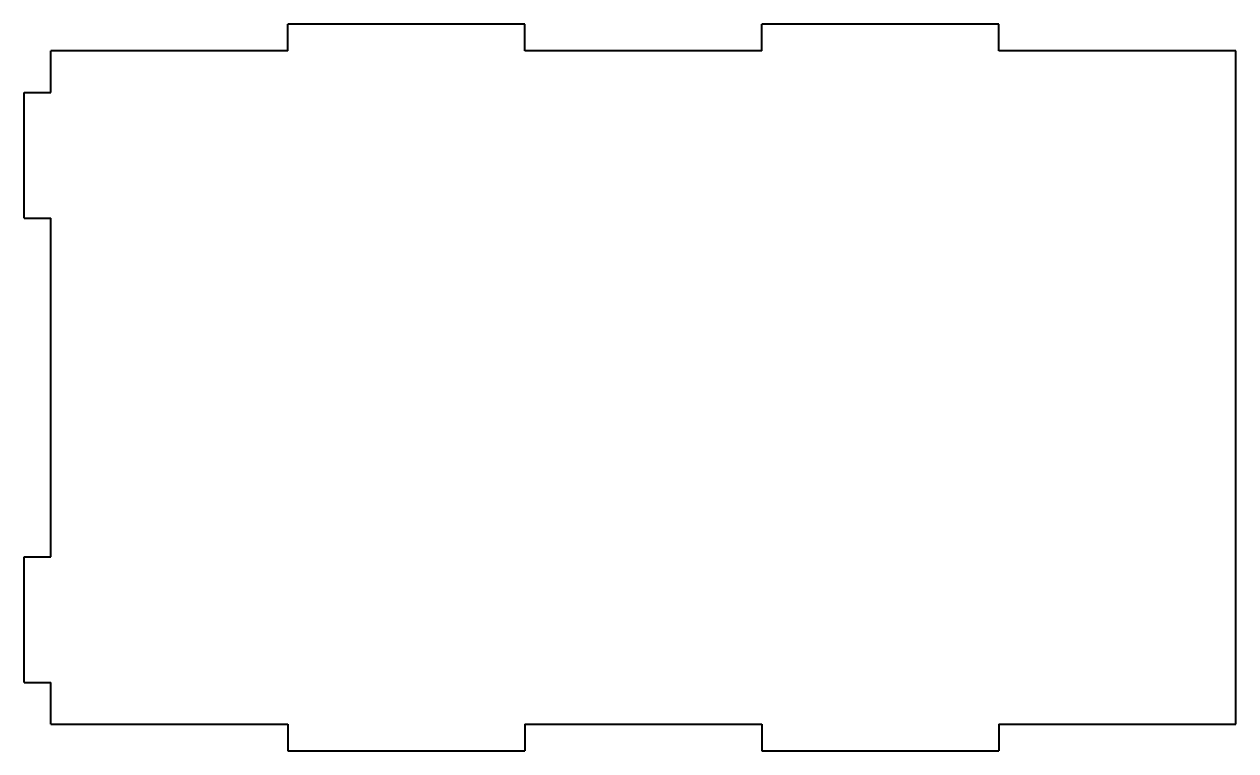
# Model space of a CAD drawing. Header units: inches. Extents: x -5.71 to 0, y -1.71 to 1.71.
import ezdxf

# ---------------------------------------------------------------- set-up
doc = ezdxf.new("R2010")
doc.units = ezdxf.units.IN
doc.header["$MEASUREMENT"] = 0
doc.layers.add('Visible', color=7, linetype='Continuous', lineweight=40)

msp = doc.modelspace()

# ---------------------------------------------------------------- linework, layer by layer
at = {"layer": 'Visible'}
for p, q in [((-3.3502, 1.7106, 0.0561), (-4.4669, 1.7106, 0.0561)), ((-4.4669, 1.5856, 0.0561), (-4.4669, 1.7106, 0.0561)), ((-3.3502, 1.5856, 0.0561), (-3.3502, 1.7106, 0.0561)), ((-1.1167, 1.7106, 0.0561), (-2.2335, 1.7106, 0.0561)), ((-2.2335, 1.5856, 0.0561), (-2.2335, 1.7106, 0.0561)), ((-1.1167, 1.5856, 0.0561), (-1.1167, 1.7106, 0.0561)), ((-4.4669, 1.5856, 0.0561), (-5.5837, 1.5856, 0.0561)), ((-5.5837, 1.3888, 0.0561), (-5.5837, 1.5856, 0.0561)), ((-2.2335, 1.5856, 0.0561), (-3.3502, 1.5856, 0.0561)), ((0, 1.5856, 0.0561), (-1.1167, 1.5856, 0.0561)), ((0, -1.5856, 0.0561), (0, 1.5856, 0.0561)), ((-5.7087, 1.3888, 0.0561), (-5.5837, 1.3888, 0.0561)), ((-5.7087, 0.7982, 0.0561), (-5.7087, 1.3888, 0.0561)), ((-5.7087, 0.7982, 0.0561), (-5.5837, 0.7982, 0.0561)), ((-5.5837, -0.7982, 0.0561), (-5.5837, 0.7982, 0.0561)), ((-5.7087, -0.7982, 0.0561), (-5.5837, -0.7982, 0.0561)), ((-5.7087, -1.3888, 0.0561), (-5.7087, -0.7982, 0.0561)), ((-5.7087, -1.3888, 0.0561), (-5.5837, -1.3888, 0.0561)), ((-5.5837, -1.5856, 0.0561), (-5.5837, -1.3888, 0.0561)), ((-5.5837, -1.5856, 0.0561), (-4.4669, -1.5856, 0.0561)), ((-4.4669, -1.5856, 0.0561), (-4.4669, -1.7106, 0.0561)), ((-3.3502, -1.5856, 0.0561), (-3.3502, -1.7106, 0.0561)), ((-3.3502, -1.5856, 0.0561), (-2.2335, -1.5856, 0.0561)), ((-2.2335, -1.5856, 0.0561), (-2.2335, -1.7106, 0.0561)), ((-1.1167, -1.5856, 0.0561), (-1.1167, -1.7106, 0.0561)), ((-1.1167, -1.5856, 0.0561), (0, -1.5856, 0.0561)), ((-4.4669, -1.7106, 0.0561), (-3.3502, -1.7106, 0.0561)), ((-2.2335, -1.7106, 0.0561), (-1.1167, -1.7106, 0.0561))]:
    msp.add_line(p, q, dxfattribs=at)

doc.saveas('drawing.dxf')
